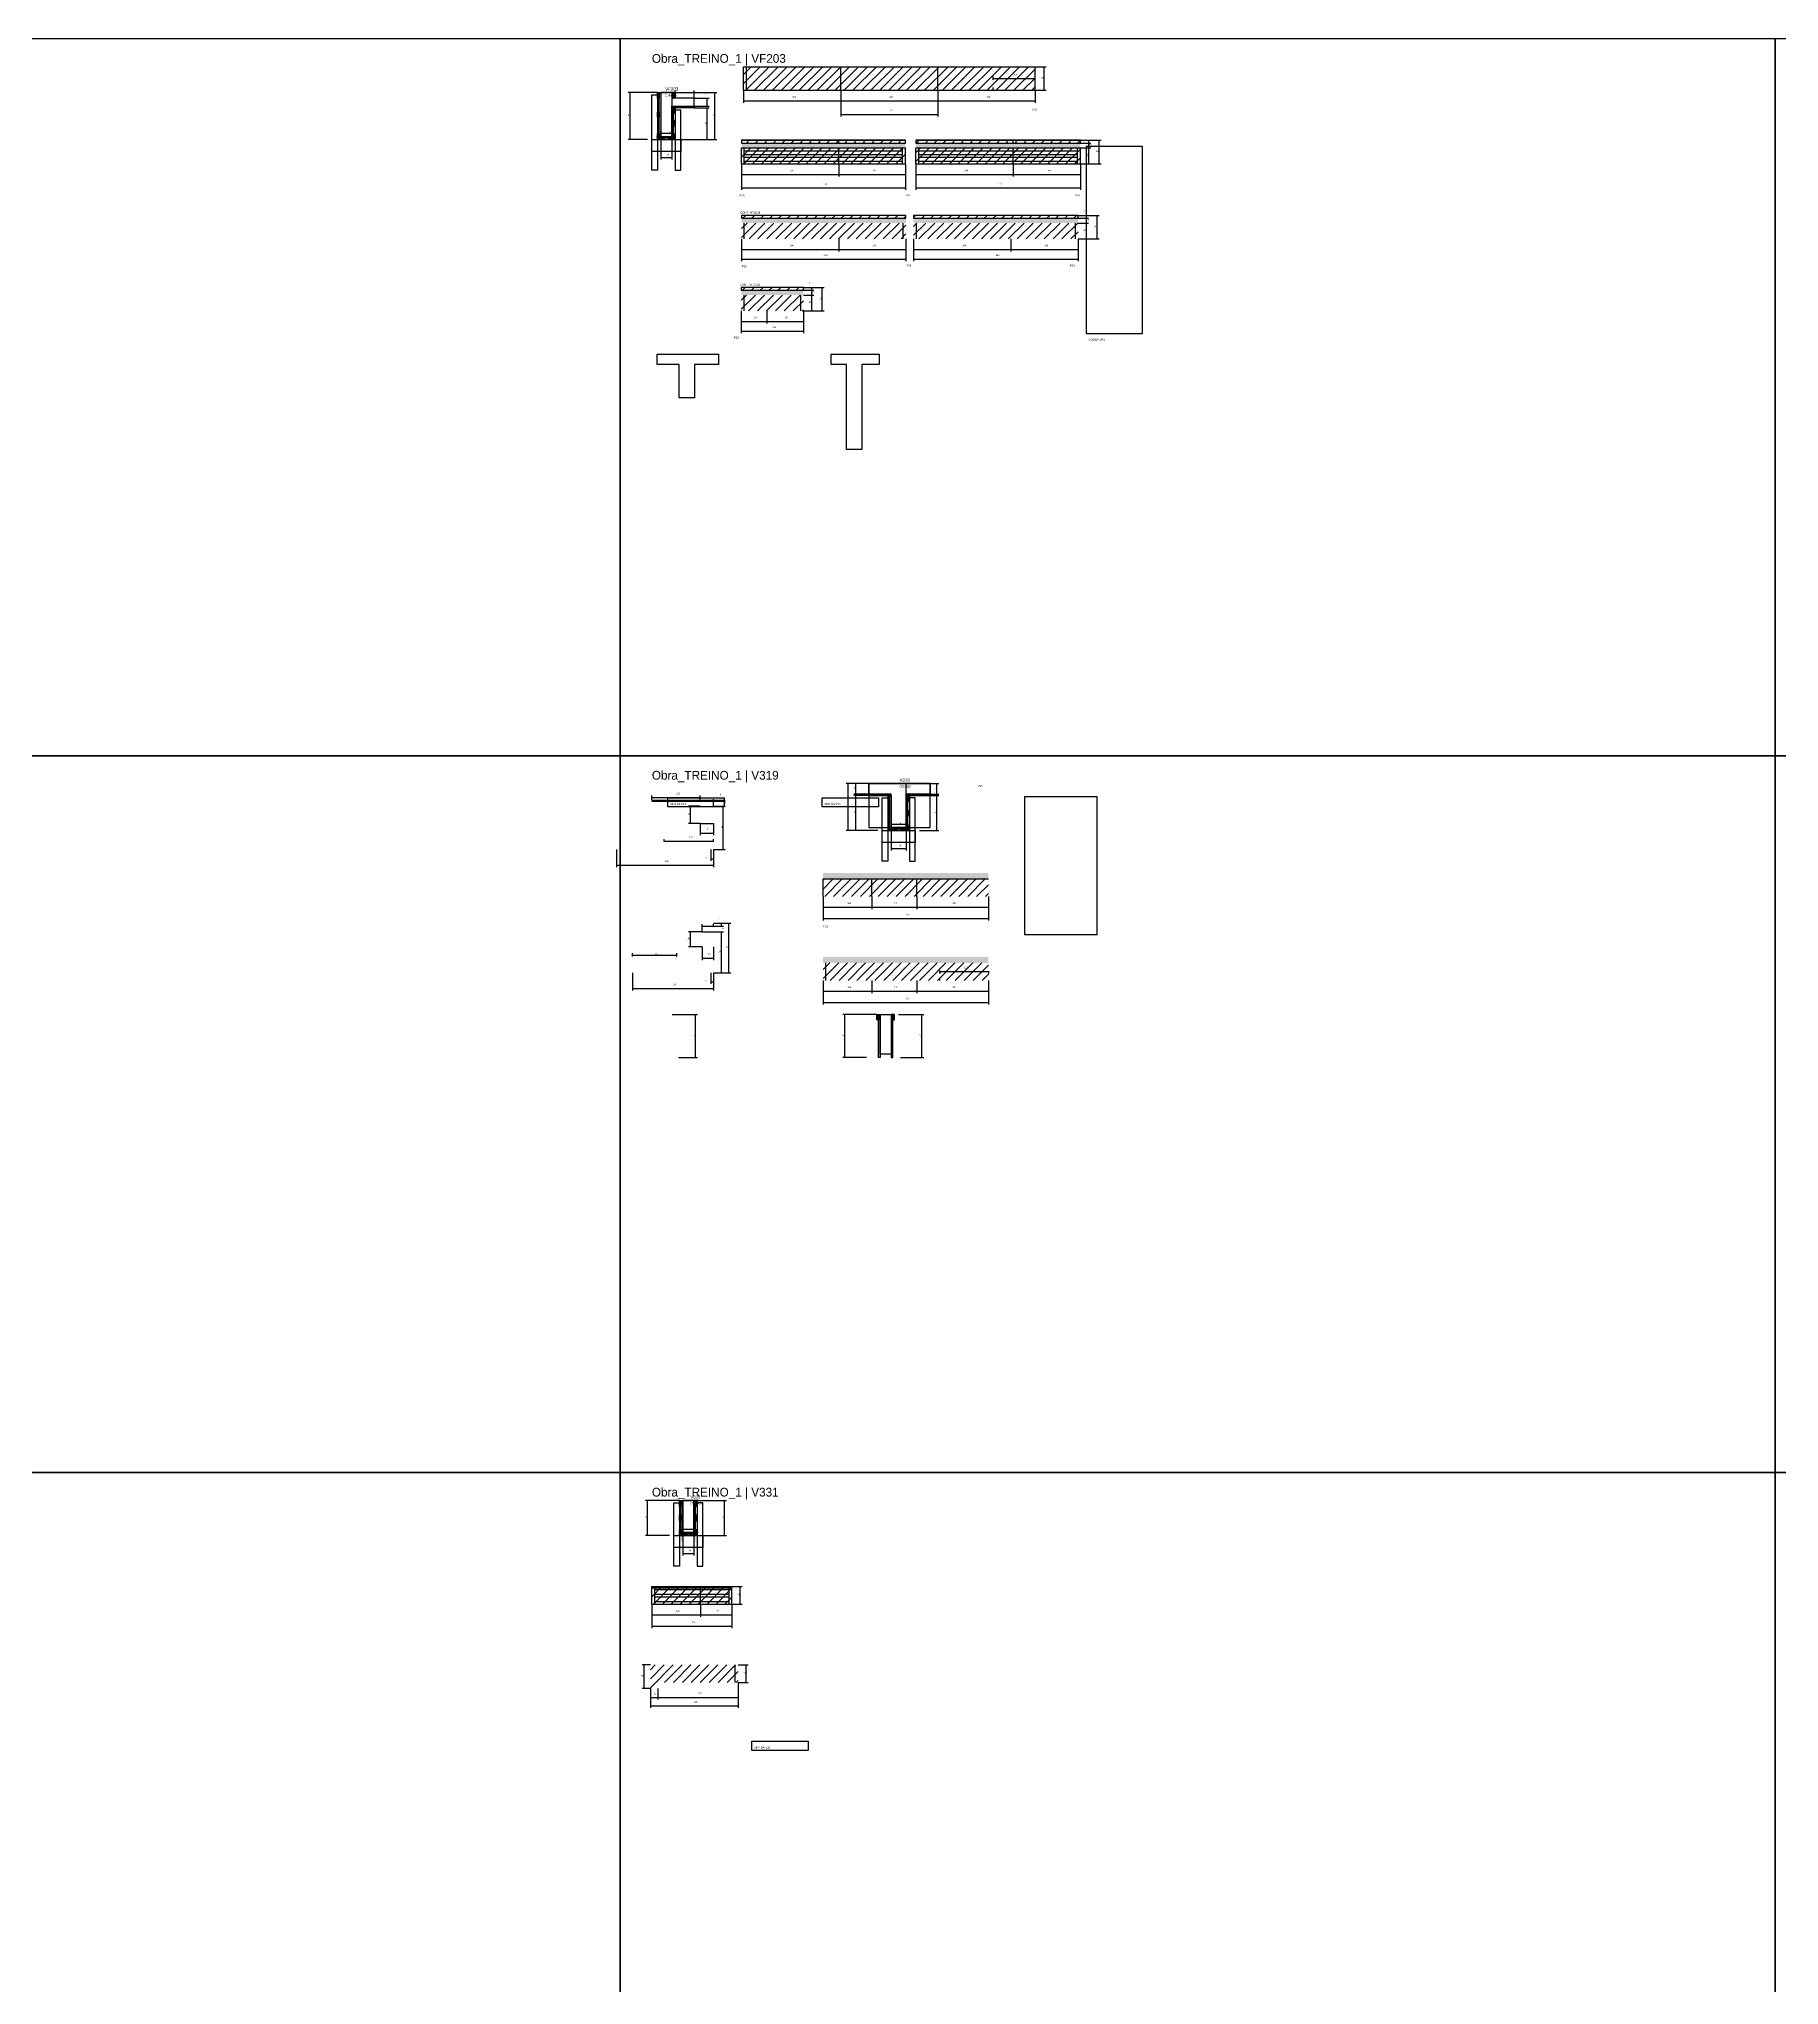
# Model space of a CAD drawing. Header units: metres. Extents: x -41 to 34840, y -36000 to 1848.
# Drawn here: x 21741 to 26110, y -3087 to 1800 of the extents above; entities that cross this region are included whole.
import ezdxf

# ---------------------------------------------------------------- set-up
doc = ezdxf.new("R2010")
doc.units = ezdxf.units.M
for name, color, linetype in [('CELL_BORDER', 8, 'Continuous'), ('CONCRETO', 251, 'Continuous'), ('COTA', 4, 'Continuous'), ('Cota Seção (2x)', 4, 'Continuous'), ('cotas', 4, 'Continuous'), ('Hachura', 253, 'Continuous'), ('LABEL_ID', 3, 'Continuous'), ('Madeira', 126, 'Continuous'), ('NOMENCLATURA', 7, 'Continuous'), ('Painéis', 200, 'Continuous'), ('REAPROVEITAMENTO', 251, 'Continuous'), ('SARR_2.2x7', 40, 'Continuous'), ('SARR_3.5x7', 81, 'Continuous'), ('Texto Seção', 7, 'Continuous')]:
    doc.layers.add(name, color=color, linetype=linetype)

msp = doc.modelspace()

# ---------------------------------------------------------------- hatches: boundary and pattern name
at = {"layer": 'COTA'}
h = msp.add_hatch(dxfattribs=at)
h.set_pattern_fill('AR-CONC', scale=0.03)
h.paths.add_polyline_path([(23916.5, 1538.4), (23505, 1538.4), (23505, 1538.4), (23505, 1526.4), (23505, 1526.4), (23916.5, 1526.4), (23916.5, 1526.4), (23916.5, 1538.4)])
h = msp.add_hatch(dxfattribs=at)
h.set_pattern_fill('AR-CONC', scale=0.03)
h.paths.add_polyline_path([(24355.9, 1538.4), (23942.9, 1538.4), (23942.9, 1538.4), (23942.9, 1526.4), (23942.9, 1526.4), (24355.9, 1526.4), (24355.9, 1526.4), (24355.9, 1538.4)])
h = msp.add_hatch(dxfattribs=at)
h.set_pattern_fill('AR-CONC', scale=0.03)
h.paths.add_polyline_path([(23918, 1337.7), (23918, 1349.7), (23918, 1349.7), (23505, 1349.7), (23505, 1349.7), (23505, 1337.7), (23505, 1337.7), (23918, 1337.7)])
h = msp.add_hatch(dxfattribs=at)
h.set_pattern_fill('AR-CONC', scale=0.03)
h.paths.add_polyline_path([(24350.2, 1337.7), (24350.2, 1349.7), (24350.2, 1349.7), (23937.2, 1349.7), (23937.2, 1349.7), (23937.2, 1337.7), (23937.2, 1337.7), (24350.2, 1337.7)])
h = msp.add_hatch(dxfattribs=at)
h.set_pattern_fill('AR-CONC', scale=0.03)
h.paths.add_polyline_path([(23660.5, 1156.9), (23660.5, 1168.9), (23660.5, 1168.9), (23504.5, 1168.9), (23504.5, 1168.9), (23504.5, 1156.9), (23504.5, 1156.9), (23660.5, 1156.9)])
h = msp.add_hatch(dxfattribs=at)
h.set_pattern_fill('AR-CONC', scale=0.03)
h.paths.add_polyline_path([(24125, -309.4), (24125, -294.4), (24125, -294.4), (23709.8, -294.4), (23709.8, -294.4), (23710, -309.4), (23710, -309.4), (24125, -309.4)])
h = msp.add_hatch(dxfattribs=at)
h.set_pattern_fill('AR-CONC', scale=0.03)
h.paths.add_polyline_path([(24125, -520.3), (24125, -505.3), (24125, -505.3), (23709.8, -505.3), (23709.8, -505.3), (23710, -520.3), (23710, -520.3), (24125, -520.3)])
at = {"layer": 'Hachura'}
h = msp.add_hatch(dxfattribs=at)
h.set_pattern_fill('ANSI31', scale=0.5)
h.paths.add_polyline_path([(23298.4, 1651.3), (23294, 1651.3), (23294, 1651.3), (23294, 1665.3), (23294, 1665.3), (23298.4, 1665.3), (23298.4, 1665.3), (23298.4, 1651.3)])
h = msp.add_hatch(color=8, dxfattribs=at)
h.dxf.hatch_style = 1
h.paths.add_polyline_path([(23298.4, 1665.3), (23302.4, 1665.3), (23302.4, 1665.3), (23302.4, 1547.3), (23302.4, 1547.3), (23298.4, 1547.3), (23298.4, 1547.3), (23298.4, 1665.3)])
h = msp.add_hatch(color=8, dxfattribs=at)
h.dxf.hatch_style = 1
h.paths.add_polyline_path([(23334.4, 1665.3), (23330.8, 1665.3), (23330.8, 1665.3), (23330.8, 1651.3), (23330.8, 1651.3), (23334.4, 1651.3), (23334.4, 1651.3), (23334.4, 1665.3)])
h = msp.add_hatch(dxfattribs=at)
h.set_pattern_fill('ANSI31', scale=0.5)
h.paths.add_polyline_path([(23338.8, 1651.3), (23334.4, 1651.3), (23334.4, 1651.3), (23334.4, 1665.3), (23334.4, 1665.3), (23338.8, 1665.3), (23338.8, 1665.3), (23338.8, 1651.3)])
h = msp.add_hatch(dxfattribs=at)
h.set_pattern_fill('ANSI31', scale=0.5)
h.paths.add_polyline_path([(23298.4, 1603.2), (23294, 1603.2), (23294, 1603.2), (23294, 1617.2), (23294, 1617.2), (23298.4, 1617.2), (23298.4, 1617.2), (23298.4, 1603.2)])
h = msp.add_hatch(color=8, dxfattribs=at)
h.dxf.hatch_style = 1
h.paths.add_polyline_path([(23330.4, 1627.3), (23330.4, 1631.3), (23330.4, 1631.3), (23386, 1631.3), (23386, 1631.3), (23386, 1627.3), (23386, 1627.3), (23330.4, 1627.3)])
h = msp.add_hatch(color=8, dxfattribs=at)
h.dxf.hatch_style = 1
h.paths.add_polyline_path([(23330.4, 1627.3), (23334.4, 1627.3), (23334.4, 1627.3), (23334.4, 1547.3), (23334.4, 1547.3), (23330.4, 1547.3), (23330.4, 1547.3), (23330.4, 1627.3)])
h = msp.add_hatch(dxfattribs=at)
h.set_pattern_fill('ANSI31', scale=0.5)
h.paths.add_polyline_path([(23338.8, 1613.3), (23334.4, 1613.3), (23334.4, 1613.3), (23334.4, 1627.3), (23334.4, 1627.3), (23338.8, 1627.3), (23338.8, 1627.3), (23338.8, 1613.3)])
h = msp.add_hatch(dxfattribs=at)
h.set_pattern_fill('ANSI31', scale=0.5)
h.paths.add_polyline_path([(23338.8, 1580.8), (23334.4, 1580.8), (23334.4, 1580.8), (23334.4, 1594.8), (23334.4, 1594.8), (23338.8, 1594.8), (23338.8, 1594.8), (23338.8, 1580.8)])
h = msp.add_hatch(dxfattribs=at)
h.set_pattern_fill('ANSI31', scale=0.5)
h.paths.add_polyline_path([(23298.4, 1547.3), (23294, 1547.3), (23294, 1547.3), (23294, 1561.3), (23294, 1561.3), (23298.4, 1561.3), (23298.4, 1561.3), (23298.4, 1547.3)])
h = msp.add_hatch(color=8, dxfattribs=at)
h.dxf.hatch_style = 1
h.paths.add_polyline_path([(23302.4, 1551.7), (23302.4, 1555.3), (23302.4, 1555.3), (23330.4, 1555.3), (23330.4, 1555.3), (23330.4, 1551.7), (23330.4, 1551.7), (23302.4, 1551.7)])
h = msp.add_hatch(dxfattribs=at)
h.set_pattern_fill('ANSI31', scale=0.5)
h.paths.add_polyline_path([(23302.4, 1547.3), (23302.4, 1551.7), (23302.4, 1551.7), (23312.4, 1551.7), (23312.4, 1551.7), (23312.4, 1547.3), (23312.4, 1547.3), (23302.4, 1547.3)])
h = msp.add_hatch(dxfattribs=at)
h.set_pattern_fill('ANSI31', scale=0.5)
h.paths.add_polyline_path([(23330.4, 1547.3), (23330.4, 1551.7), (23330.4, 1551.7), (23320.4, 1551.7), (23320.4, 1551.7), (23320.4, 1547.3), (23320.4, 1547.3), (23330.4, 1547.3)])
h = msp.add_hatch(dxfattribs=at)
h.set_pattern_fill('ANSI31', scale=0.5)
h.paths.add_polyline_path([(23338.8, 1547.3), (23334.4, 1547.3), (23334.4, 1547.3), (23334.4, 1561.3), (23334.4, 1561.3), (23338.8, 1561.3), (23338.8, 1561.3), (23338.8, 1547.3)])
h = msp.add_hatch(color=8, dxfattribs=at)
h.dxf.hatch_style = 1
h.paths.add_polyline_path([(23880.6, -100), (23880.6, -96), (23880.6, -96), (23825, -96), (23825, -96), (23825, -100), (23825, -100), (23880.6, -100)])
h = msp.add_hatch(color=8, dxfattribs=at)
h.dxf.hatch_style = 1
h.paths.add_polyline_path([(23978.6, -100), (23978.6, -96), (23978.6, -96), (23918.6, -96), (23918.6, -96), (23918.6, -100), (23918.6, -100), (23978.6, -100)])
h = msp.add_hatch(dxfattribs=at)
h.set_pattern_fill('ANSI31', scale=0.5)
h.paths.add_polyline_path([(23872.2, -114), (23876.6, -114), (23876.6, -114), (23876.6, -100), (23876.6, -100), (23872.2, -100), (23872.2, -100), (23872.2, -114)])
h = msp.add_hatch(dxfattribs=at)
h.set_pattern_fill('ANSI31', scale=0.5)
h.paths.add_polyline_path([(23872.2, -151), (23876.6, -151), (23876.6, -151), (23876.6, -137), (23876.6, -137), (23872.2, -137), (23872.2, -137), (23872.2, -151)])
h = msp.add_hatch(color=8, dxfattribs=at)
h.dxf.hatch_style = 1
h.paths.add_polyline_path([(23876.6, -100), (23880.6, -100), (23880.6, -100), (23880.6, -188), (23880.6, -188), (23876.6, -188), (23876.6, -188), (23876.6, -100)])
h = msp.add_hatch(color=8, dxfattribs=at)
h.dxf.hatch_style = 1
h.paths.add_polyline_path([(23922.6, -98), (23918.6, -98), (23918.6, -98), (23918.6, -188), (23918.6, -188), (23922.6, -188), (23922.6, -188), (23922.6, -98)])
h = msp.add_hatch(dxfattribs=at)
h.set_pattern_fill('ANSI31', scale=0.5)
h.paths.add_polyline_path([(23927, -114), (23922.6, -114), (23922.6, -114), (23922.6, -100), (23922.6, -100), (23927, -100), (23927, -100), (23927, -114)])
h = msp.add_hatch(dxfattribs=at)
h.set_pattern_fill('ANSI31', scale=0.5)
h.paths.add_polyline_path([(23927, -151), (23922.6, -151), (23922.6, -151), (23922.6, -137), (23922.6, -137), (23927, -137), (23927, -137), (23927, -151)])
h = msp.add_hatch(dxfattribs=at)
h.set_pattern_fill('ANSI31', scale=0.5)
h.paths.add_polyline_path([(23872.2, -188), (23876.6, -188), (23876.6, -188), (23876.6, -174), (23876.6, -174), (23872.2, -174), (23872.2, -174), (23872.2, -188)])
h = msp.add_hatch(color=8, dxfattribs=at)
h.dxf.hatch_style = 1
h.paths.add_polyline_path([(23918.6, -183.6), (23918.6, -180), (23918.6, -180), (23880.6, -180), (23880.6, -180), (23880.6, -183.6), (23880.6, -183.6), (23918.6, -183.6)])
h = msp.add_hatch(dxfattribs=at)
h.set_pattern_fill('ANSI31', scale=0.5)
h.paths.add_polyline_path([(23880.6, -188), (23880.6, -183.6), (23880.6, -183.6), (23894.6, -183.6), (23894.6, -183.6), (23894.6, -188), (23894.6, -188), (23880.6, -188)])
h = msp.add_hatch(dxfattribs=at)
h.set_pattern_fill('ANSI31', scale=0.5)
h.paths.add_polyline_path([(23918.6, -188), (23918.6, -183.6), (23918.6, -183.6), (23904.6, -183.6), (23904.6, -183.6), (23904.6, -188), (23904.6, -188), (23918.6, -188)])
h = msp.add_hatch(dxfattribs=at)
h.set_pattern_fill('ANSI31', scale=0.5)
h.paths.add_polyline_path([(23927, -188), (23922.6, -188), (23922.6, -188), (23922.6, -174), (23922.6, -174), (23927, -174), (23927, -174), (23927, -188)])
h = msp.add_hatch(dxfattribs=at)
h.set_pattern_fill('ANSI31', scale=0.5)
h.paths.add_polyline_path([(23848.8, -663.4), (23844.4, -663.4), (23844.4, -663.4), (23844.4, -649.4), (23844.4, -649.4), (23848.8, -649.4), (23848.8, -649.4), (23848.8, -663.4)])
h = msp.add_hatch(color=8, dxfattribs=at)
h.dxf.hatch_style = 1
h.paths.add_polyline_path([(23852.8, -649.4), (23848.8, -649.4), (23848.8, -649.4), (23848.8, -757.4), (23848.8, -757.4), (23852.8, -757.4), (23852.8, -757.4), (23852.8, -649.4)])
h = msp.add_hatch(color=8, dxfattribs=at)
h.dxf.hatch_style = 1
h.paths.add_polyline_path([(23884.8, -649.4), (23880.8, -649.4), (23880.8, -649.4), (23880.8, -757.4), (23880.8, -757.4), (23884.8, -757.4), (23884.8, -757.4), (23884.8, -649.4)])
h = msp.add_hatch(dxfattribs=at)
h.set_pattern_fill('ANSI31', scale=0.5)
h.paths.add_polyline_path([(23884.8, -663.4), (23889.2, -663.4), (23889.2, -663.4), (23889.2, -649.4), (23889.2, -649.4), (23884.8, -649.4), (23884.8, -649.4), (23884.8, -663.4)])
h = msp.add_hatch(dxfattribs=at)
h.set_pattern_fill('ANSI31', scale=0.5)
h.paths.add_polyline_path([(23353.5, -1884), (23349.1, -1884), (23349.1, -1884), (23349.1, -1870), (23349.1, -1870), (23353.5, -1870), (23353.5, -1870), (23353.5, -1884)])
h = msp.add_hatch(color=8, dxfattribs=at)
h.dxf.hatch_style = 1
h.paths.add_polyline_path([(23357.5, -1870), (23353.5, -1870), (23353.5, -1870), (23353.5, -1973), (23353.5, -1973), (23357.5, -1973), (23357.5, -1973), (23357.5, -1870)])
h = msp.add_hatch(color=8, dxfattribs=at)
h.dxf.hatch_style = 1
h.paths.add_polyline_path([(23389.5, -1870), (23385.5, -1870), (23385.5, -1870), (23385.5, -1973), (23385.5, -1973), (23389.5, -1973), (23389.5, -1973), (23389.5, -1870)])
h = msp.add_hatch(dxfattribs=at)
h.set_pattern_fill('ANSI31', scale=0.5)
h.paths.add_polyline_path([(23389.5, -1884), (23393.9, -1884), (23393.9, -1884), (23393.9, -1870), (23393.9, -1870), (23389.5, -1870), (23389.5, -1870), (23389.5, -1884)])
h = msp.add_hatch(dxfattribs=at)
h.set_pattern_fill('ANSI31', scale=0.5)
h.paths.add_polyline_path([(23353.5, -1921), (23349.1, -1921), (23349.1, -1921), (23349.1, -1907), (23349.1, -1907), (23353.5, -1907), (23353.5, -1907), (23353.5, -1921)])
h = msp.add_hatch(dxfattribs=at)
h.set_pattern_fill('ANSI31', scale=0.5)
h.paths.add_polyline_path([(23353.5, -1958), (23349.1, -1958), (23349.1, -1958), (23349.1, -1944), (23349.1, -1944), (23353.5, -1944), (23353.5, -1944), (23353.5, -1958)])
h = msp.add_hatch(color=8, dxfattribs=at)
h.dxf.hatch_style = 1
h.paths.add_polyline_path([(23385.5, -1953.6), (23385.5, -1950), (23385.5, -1950), (23357.5, -1950), (23357.5, -1950), (23357.5, -1953.6), (23357.5, -1953.6), (23385.5, -1953.6)])
h = msp.add_hatch(dxfattribs=at)
h.set_pattern_fill('ANSI31', scale=0.5)
h.paths.add_polyline_path([(23357.5, -1958), (23357.5, -1953.6), (23357.5, -1953.6), (23367.5, -1953.6), (23367.5, -1953.6), (23367.5, -1958), (23367.5, -1958), (23357.5, -1958)])
h = msp.add_hatch(dxfattribs=at)
h.set_pattern_fill('ANSI31', scale=0.5)
h.paths.add_polyline_path([(23385.5, -1958), (23385.5, -1953.6), (23385.5, -1953.6), (23375.5, -1953.6), (23375.5, -1953.6), (23375.5, -1958), (23375.5, -1958), (23385.5, -1958)])
h = msp.add_hatch(dxfattribs=at)
h.set_pattern_fill('ANSI31', scale=0.5)
h.paths.add_polyline_path([(23389.5, -1921), (23393.9, -1921), (23393.9, -1921), (23393.9, -1907), (23393.9, -1907), (23389.5, -1907), (23389.5, -1907), (23389.5, -1921)])
h = msp.add_hatch(dxfattribs=at)
h.set_pattern_fill('ANSI31', scale=0.5)
h.paths.add_polyline_path([(23389.5, -1958), (23393.9, -1958), (23393.9, -1958), (23393.9, -1944), (23393.9, -1944), (23389.5, -1944), (23389.5, -1944), (23389.5, -1958)])
at = {"layer": 'REAPROVEITAMENTO'}
h = msp.add_hatch(dxfattribs=at)
h.set_pattern_fill('ANSI31', scale=5)
h.paths.add_polyline_path([(24242.3, 1671), (24242.3, 1730), (24242.3, 1730), (23510.3, 1730), (23510.3, 1730), (23510.3, 1671), (23510.3, 1671), (24242.3, 1671)])
h = msp.add_hatch(dxfattribs=at)
h.set_pattern_fill('ANSI31', scale=5)
h.paths.add_polyline_path([(23916.5, 1538.4), (23916.5, 1545.4), (23916.5, 1545.4), (23505, 1545.4), (23505, 1545.4), (23505, 1538.4), (23505, 1538.4), (23916.5, 1538.4)])
h = msp.add_hatch(dxfattribs=at)
h.set_pattern_fill('ANSI31', scale=5)
h.paths.add_polyline_path([(23916.5, 1486.4), (23916.5, 1526.4), (23916.5, 1526.4), (23505, 1526.4), (23505, 1526.4), (23505, 1486.4), (23505, 1486.4), (23916.5, 1486.4)])
h = msp.add_hatch(dxfattribs=at)
h.set_pattern_fill('ANSI31', scale=5)
h.paths.add_polyline_path([(24355.9, 1538.4), (24355.9, 1545.4), (24355.9, 1545.4), (23942.9, 1545.4), (23942.9, 1545.4), (23942.9, 1538.4), (23942.9, 1538.4), (24355.9, 1538.4)])
h = msp.add_hatch(dxfattribs=at)
h.set_pattern_fill('ANSI31', scale=5)
h.paths.add_polyline_path([(24355.9, 1486.4), (24355.9, 1526.4), (24355.9, 1526.4), (23942.9, 1526.4), (23942.9, 1526.4), (23942.9, 1486.4), (23942.9, 1486.4), (24355.9, 1486.4)])
h = msp.add_hatch(dxfattribs=at)
h.set_pattern_fill('ANSI31', scale=5)
h.paths.add_polyline_path([(23918, 1349.7), (23918, 1356.7), (23918, 1356.7), (23505, 1356.7), (23505, 1356.7), (23505, 1349.7), (23505, 1349.7), (23918, 1349.7)])
h = msp.add_hatch(dxfattribs=at)
h.set_pattern_fill('ANSI31', scale=5)
h.paths.add_polyline_path([(23918, 1297.7), (23918, 1337.7), (23918, 1337.7), (23505, 1337.7), (23505, 1337.7), (23505, 1297.7), (23505, 1297.7), (23918, 1297.7)])
h = msp.add_hatch(dxfattribs=at)
h.set_pattern_fill('ANSI31', scale=5)
h.paths.add_polyline_path([(24350.2, 1349.7), (24350.2, 1356.7), (24350.2, 1356.7), (23937.2, 1356.7), (23937.2, 1356.7), (23937.2, 1349.7), (23937.2, 1349.7), (24350.2, 1349.7)])
h = msp.add_hatch(dxfattribs=at)
h.set_pattern_fill('ANSI31', scale=5)
h.paths.add_polyline_path([(24350.2, 1297.7), (24350.2, 1337.7), (24350.2, 1337.7), (23937.2, 1337.7), (23937.2, 1337.7), (23937.2, 1297.7), (23937.2, 1297.7), (24350.2, 1297.7)])
h = msp.add_hatch(dxfattribs=at)
h.set_pattern_fill('ANSI31', scale=5)
h.paths.add_polyline_path([(23660.5, 1168.9), (23660.5, 1175.9), (23660.5, 1175.9), (23504.5, 1175.9), (23504.5, 1175.9), (23504.5, 1168.9), (23504.5, 1168.9), (23660.5, 1168.9)])
h = msp.add_hatch(dxfattribs=at)
h.set_pattern_fill('ANSI31', scale=5)
h.paths.add_polyline_path([(23660.5, 1116.9), (23660.5, 1156.9), (23660.5, 1156.9), (23504.5, 1156.9), (23504.5, 1156.9), (23504.5, 1116.9), (23504.5, 1116.9), (23660.5, 1116.9)])
h = msp.add_hatch(dxfattribs=at)
h.set_pattern_fill('ANSI31', scale=5)
h.paths.add_polyline_path([(24125, -353.4), (24125, -309.4), (24125, -309.4), (23710, -309.2), (23710, -309.2), (23710, -353.2), (23710, -353.2), (24125, -353.4)])
h = msp.add_hatch(dxfattribs=at)
h.set_pattern_fill('ANSI31', scale=5)
h.paths.add_polyline_path([(24125, -564.3), (24125, -520.3), (24125, -520.3), (23710, -520), (23710, -520), (23710, -564), (23710, -564), (24125, -564.3)])
h = msp.add_hatch(dxfattribs=at)
h.set_pattern_fill('ANSI31', scale=5)
h.paths.add_polyline_path([(23481, -2130.3), (23481, -2086.3), (23481, -2086.3), (23280, -2086.3), (23280, -2086.3), (23280, -2130.3), (23280, -2130.3), (23481, -2130.3)])
h = msp.add_hatch(dxfattribs=at)
h.set_pattern_fill('ANSI31', scale=5)
h.paths.add_polyline_path([(23295.2, -2342), (23295.2, -2327), (23295.2, -2327), (23496.2, -2327), (23496.2, -2327), (23496.2, -2283), (23496.2, -2283), (23276.2, -2283), (23276.2, -2283), (23276.2, -2342), (23276.2, -2342), (23295.2, -2342)])

# ---------------------------------------------------------------- linework, layer by layer
at = {"layer": 'CELL_BORDER'}
for points in [[(20300, 0), (23200, 0), (23200, 1800), (20300, 1800)], [(23200, 0), (26100, 0), (26100, 1800), (23200, 1800)], [(26100, 0), (29000, 0), (29000, 1800), (26100, 1800)], [(20300, -1800), (23200, -1800), (23200, 0), (20300, 0)], [(23200, -1800), (26100, -1800), (26100, 0), (23200, 0)], [(26100, -1800), (29000, -1800), (29000, 0), (26100, 0)], [(20300, -3600), (23200, -3600), (23200, -1800), (20300, -1800)], [(23200, -3600), (26100, -3600), (26100, -1800), (23200, -1800)], [(26100, -3600), (29000, -3600), (29000, -1800), (26100, -1800)]]:
    msp.add_lwpolyline(points, close=True, dxfattribs=at)
at = {"layer": 'CONCRETO'}
for points in [[(23386, 1631.3), (23386, 1651.3), (23330.8, 1651.3), (23330.8, 1665.3), (23302.4, 1665.3), (23302.4, 1555.3), (23330.4, 1555.3), (23330.4, 1631.3)], [(23293.3, 982.8), (23293.3, 1008.8), (23446.9, 1008.8), (23446.9, 982.8), (23386.9, 982.8), (23386.9, 898.8), (23348.9, 898.8), (23348.9, 982.8)], [(23730.3, 982.8), (23730.3, 1008.8), (23850.9, 1008.8), (23850.9, 982.8), (23806.9, 982.8), (23806.9, 768.8), (23768.9, 768.8), (23768.9, 982.8)], [(23825, -96), (23825, -70), (23978.6, -70), (23978.6, -96), (23918.6, -96), (23918.6, -180), (23880.6, -180), (23880.6, -96)], [(23825, -180), (23978.6, -180), (23978.6, -70), (23825, -70)], [(23852.8, -649.4), (23852.8, -649.4), (23880.8, -649.4), (23880.8, -677.4), (23880.8, -677.4), (23880.8, -749.4), (23852.8, -749.4), (23852.8, -649.4)], [(23357.5, -1870), (23357.5, -1870), (23385.5, -1870), (23385.5, -1898), (23385.5, -1898), (23385.5, -1950), (23357.5, -1950), (23357.5, -1870)], [(23357.5, -1950), (23385.5, -1950), (23385.5, -1870), (23357.5, -1870)]]:
    msp.add_lwpolyline(points, close=True, dxfattribs=at)
at = {"layer": 'COTA'}
for p, q in [((24242.3, 1730), (24270.1, 1730)), ((24265.1, 1671), (24265.1, 1730)), ((23294, 1665.3), (23220.5, 1665.3)), ((23225.5, 1547.3), (23225.5, 1665.3)), ((23338.8, 1665.3), (23338.8, 1670.3)), ((23338.8, 1665.3), (23443.3, 1665.3)), ((23338.8, 1665.3), (23386, 1665.3)), ((23386, 1651.3), (23386, 1670.3)), ((23438.3, 1547.3), (23438.3, 1665.3)), ((23510.3, 1671), (23510.3, 1639.5)), ((23754.3, 1671), (23754.3, 1639.5)), ((23754.3, 1671), (23754.3, 1639.5)), ((23754.3, 1671), (23754.3, 1605.5)), ((23998.3, 1671), (23998.3, 1639.5)), ((23998.3, 1671), (23998.3, 1605.5)), ((23998.3, 1671), (23998.3, 1639.5)), ((24136.8, 1700.5), (24136.8, 1705.8)), ((24136.8, 1700.8), (24242.3, 1700.8)), ((24242.3, 1700.5), (24242.3, 1705.8)), ((24242.3, 1671), (24270.1, 1671)), ((24242.3, 1671), (24242.3, 1639.5)), ((23386, 1651.3), (23424, 1651.3)), ((23386, 1631.3), (23424, 1631.3)), ((23386, 1627.3), (23424, 1627.3)), ((23419, 1631.3), (23419, 1651.3)), ((23419, 1547.3), (23419, 1627.3)), ((23510.3, 1644.5), (23754.3, 1644.5)), ((23754.3, 1644.5), (23998.3, 1644.5)), ((23998.3, 1644.5), (24242.3, 1644.5)), ((23754.3, 1610.5), (23998.3, 1610.5)), ((23268.8, 1547.3), (23220.5, 1547.3)), ((23302.4, 1547.3), (23302.4, 1497.5)), ((23330.4, 1547.3), (23330.4, 1497.5)), ((23354, 1547.3), (23443.3, 1547.3)), ((23354, 1547.3), (23424, 1547.3)), ((24355.9, 1545.4), (24382.3, 1545.4)), ((24355.9, 1545.4), (24408.3, 1545.4)), ((24355.9, 1538.4), (24382.3, 1538.4)), ((24355.9, 1538.4), (24382.3, 1538.4)), ((24355.9, 1526.4), (24382.3, 1526.4)), ((24355.9, 1526.4), (24382.3, 1526.4)), ((24377.3, 1538.4), (24377.3, 1545.4)), ((24377.3, 1526.4), (24377.3, 1538.4)), ((24377.3, 1486.4), (24377.3, 1526.4)), ((24403.3, 1486.4), (24403.3, 1545.4)), ((23302.4, 1502.5), (23330.4, 1502.5)), ((23505, 1486.4), (23505, 1454.9)), ((23505, 1486.4), (23505, 1421.3)), ((23749, 1486.4), (23749, 1454.9)), ((23749, 1486.4), (23749, 1454.9)), ((23916.5, 1486.4), (23916.5, 1454.9)), ((23916.5, 1486.4), (23916.5, 1421.3)), ((23942.9, 1486.4), (23942.9, 1454.9)), ((23942.9, 1486.4), (23942.9, 1421.3)), ((24186.9, 1486.4), (24186.9, 1454.9)), ((24186.9, 1486.4), (24186.9, 1454.9)), ((24355.9, 1486.4), (24382.3, 1486.4)), ((24355.9, 1486.4), (24408.3, 1486.4)), ((24355.9, 1486.4), (24355.9, 1454.9)), ((24355.9, 1486.4), (24355.9, 1421.3)), ((23505, 1459.9), (23749, 1459.9)), ((23505, 1426.3), (23916.5, 1426.3)), ((23749, 1459.9), (23916.5, 1459.9)), ((23942.9, 1459.9), (24186.9, 1459.9)), ((23942.9, 1426.3), (24355.9, 1426.3)), ((24186.9, 1459.9), (24355.9, 1459.9)), ((24350.2, 1356.7), (24376.6, 1356.7)), ((24350.2, 1356.7), (24402.6, 1356.7)), ((24350.2, 1349.7), (24376.6, 1349.7)), ((24350.2, 1349.7), (24376.6, 1349.7)), ((24350.2, 1337.7), (24376.6, 1337.7)), ((24350.2, 1337.7), (24376.6, 1337.7)), ((24371.6, 1349.7), (24371.6, 1356.7)), ((24371.6, 1337.7), (24371.6, 1349.7)), ((24371.6, 1297.7), (24371.6, 1337.7)), ((24397.6, 1297.7), (24397.6, 1356.7)), ((23505, 1297.7), (23505, 1266.1)), ((23505, 1297.7), (23505, 1241.9)), ((23505, 1271.1), (23749, 1271.1)), ((23749, 1297.7), (23749, 1266.1)), ((23749, 1297.7), (23749, 1266.1)), ((23749, 1271.1), (23918, 1271.1)), ((23918, 1297.7), (23918, 1266.1)), ((23918, 1297.7), (23918, 1241.9)), ((23937.2, 1297.7), (23937.2, 1266.1)), ((23937.2, 1297.7), (23937.2, 1241.9)), ((23937.2, 1271.1), (24181.2, 1271.1)), ((24181.2, 1297.7), (24181.2, 1266.1)), ((24181.2, 1297.7), (24181.2, 1266.1)), ((24181.2, 1271.1), (24350.2, 1271.1)), ((24350.2, 1297.7), (24350.2, 1266.1)), ((24350.2, 1297.7), (24350.2, 1241.9)), ((24350.2, 1297.7), (24376.6, 1297.7)), ((24350.2, 1297.7), (24402.6, 1297.7)), ((23505, 1246.9), (23918, 1246.9)), ((23937.2, 1246.9), (24350.2, 1246.9)), ((23660.5, 1175.9), (23686.9, 1175.9)), ((23660.5, 1175.9), (23712.9, 1175.9)), ((23681.9, 1168.9), (23681.9, 1175.9)), ((23707.9, 1116.9), (23707.9, 1175.9)), ((23660.5, 1168.9), (23686.9, 1168.9)), ((23660.5, 1168.9), (23686.9, 1168.9)), ((23660.5, 1156.9), (23686.9, 1156.9)), ((23660.5, 1156.9), (23686.9, 1156.9)), ((23681.9, 1156.9), (23681.9, 1168.9)), ((23681.9, 1116.9), (23681.9, 1156.9)), ((23504.5, 1116.9), (23504.5, 1085.4)), ((23504.5, 1116.9), (23504.5, 1061.2)), ((23504.5, 1090.4), (23568.5, 1090.4)), ((23568.5, 1116.9), (23568.5, 1085.4)), ((23568.5, 1116.9), (23568.5, 1085.4)), ((23568.5, 1090.4), (23660.5, 1090.4)), ((23660.5, 1116.9), (23660.5, 1085.4)), ((23660.5, 1116.9), (23660.5, 1061.2)), ((23660.5, 1116.9), (23686.9, 1116.9)), ((23660.5, 1116.9), (23712.9, 1116.9)), ((23504.5, 1066.2), (23660.5, 1066.2)), ((23825, -70), (23767.6, -70)), ((23772.6, -188), (23772.6, -70)), ((23825, -70), (23786.9, -70)), ((23825, -96), (23786.9, -96)), ((23791.9, -96), (23791.9, -70)), ((23978.6, -70), (24000.4, -70)), ((23978.6, -96), (24000.4, -96)), ((23995.4, -96), (23995.4, -70)), ((23280, -111.2), (23280, -99.6)), ((23280, -104.6), (23401, -104.6)), ((23401, -111.2), (23401, -99.6)), ((23401, -114.2), (23401, -109.2)), ((23401, -111.2), (23464.1, -111.2)), ((23401, -114.2), (23435, -114.2)), ((23401, -114.2), (23464.1, -114.2)), ((23435, -126.2), (23435, -109.2)), ((23435, -126.2), (23464.1, -126.2)), ((23459.1, -114.2), (23459.1, -111.2)), ((23459.1, -235.2), (23459.1, -126.2)), ((23825, -100), (23786.9, -100)), ((23791.9, -188), (23791.9, -100)), ((23978.6, -100), (24000.4, -100)), ((23995.4, -188), (23995.4, -100)), ((23847, -188), (23767.6, -188)), ((23847, -188), (23786.9, -188)), ((23880.6, -188), (23880.6, -237.7)), ((23918.6, -188), (23918.6, -237.7)), ((23952.2, -188), (24000.4, -188)), ((23191, -235.2), (23191, -279.6)), ((23428, -235.2), (23428, -263.4)), ((23435, -235.2), (23435, -279.6)), ((23435, -235.2), (23464.1, -235.2)), ((23435, -235.2), (23435, -263.4)), ((23880.6, -232.7), (23918.6, -232.7)), ((23191, -274.6), (23435, -274.6)), ((23428, -258.4), (23435, -258.4)), ((23710, -353.4), (23710, -385)), ((23710, -353.4), (23710, -413.5)), ((23710, -380), (23832, -380)), ((23832, -353.4), (23832, -385)), ((23832, -353.4), (23832, -385)), ((23832, -380), (23945, -380)), ((23945, -353.4), (23945, -385)), ((23945, -353.4), (23945, -385)), ((23945, -380), (24125, -380)), ((24125, -353.4), (24125, -385)), ((24125, -353.4), (24125, -413.5)), ((23406, -441.7), (23406, -422.7)), ((23406, -427.7), (23435, -427.7)), ((23435, -420.7), (23460.1, -420.7)), ((23435, -427.7), (23435, -422.7)), ((23435, -427.7), (23460.1, -427.7)), ((23455.1, -427.7), (23455.1, -420.7)), ((23710, -408.5), (24125, -408.5)), ((23406, -441.7), (23460.1, -441.7)), ((23455.1, -544.7), (23455.1, -441.7)), ((23428, -544.7), (23428, -572.9)), ((23428, -567.9), (23435, -567.9)), ((23435, -544.7), (23460.1, -544.7)), ((23435, -544.7), (23435, -572.9)), ((23710, -564.3), (23710, -595.8)), ((23710, -564.3), (23710, -624.4)), ((23832, -564.3), (23832, -595.8)), ((23832, -564.3), (23832, -595.8)), ((23945, -564.3), (23945, -595.8)), ((23945, -564.3), (23945, -595.8)), ((24003, -540.6), (24003, -546.8)), ((24003, -541.8), (24125, -541.8)), ((24125, -540.6), (24125, -546.8)), ((24125, -564.3), (24125, -595.8)), ((24125, -564.3), (24125, -624.4)), ((23710, -590.8), (23832, -590.8)), ((23710, -619.4), (24125, -619.4)), ((23832, -590.8), (23945, -590.8)), ((23945, -590.8), (24125, -590.8)), ((23331, -649.4), (23394.8, -649.4)), ((23389.8, -757.4), (23389.8, -649.4)), ((23844.4, -649.4), (23759.2, -649.4)), ((23764.2, -757.4), (23764.2, -649.4)), ((23898.8, -649.4), (23962.7, -649.4)), ((23957.7, -757.4), (23957.7, -649.4)), ((23346.6, -757.4), (23394.8, -757.4)), ((23819.2, -757.4), (23759.2, -757.4)), ((23904.4, -757.4), (23962.7, -757.4)), ((23349.1, -1870), (23263.9, -1870)), ((23268.9, -1958), (23268.9, -1870)), ((23393.5, -1870), (23467.4, -1870)), ((23462.4, -1958), (23462.4, -1870)), ((23323.9, -1958), (23263.9, -1958)), ((23357.5, -1958), (23357.5, -2007.8)), ((23357.5, -2002.8), (23385.5, -2002.8)), ((23385.5, -1958), (23385.5, -2007.8)), ((23409.1, -1958), (23467.4, -1958)), ((23481, -2086.3), (23506.9, -2086.3)), ((23501.9, -2130.3), (23501.9, -2086.3)), ((23280, -2130.3), (23280, -2161.9)), ((23280, -2130.3), (23280, -2190.4)), ((23402, -2130.3), (23402, -2161.9)), ((23402, -2130.3), (23402, -2161.9)), ((23481, -2130.3), (23481, -2161.9)), ((23481, -2130.3), (23481, -2190.4)), ((23481, -2130.3), (23506.9, -2130.3)), ((23280, -2156.9), (23402, -2156.9)), ((23280, -2185.4), (23481, -2185.4)), ((23402, -2156.9), (23481, -2156.9)), ((23276.2, -2342), (23276.2, -2390.3)), ((23496.2, -2327), (23496.2, -2390.3)), ((23276.2, -2385.3), (23496.2, -2385.3))]:
    msp.add_line(p, q, dxfattribs=at)
at = {"layer": 'Cota Seção (2x)'}
for p, q in [((23291.4, 1665.3), (23335.8, 1665.3)), ((23330.8, 1555.3), (23330.8, 1665.3)), ((23302.4, 1547.3), (23302.4, 1568.3)), ((23330.4, 1547.3), (23330.4, 1568.3)), ((23291.4, 1555.3), (23335.8, 1555.3)), ((23302.4, 1563.3), (23330.4, 1563.3)), ((23929.6, -70), (23913.1, -70)), ((23918.1, -180), (23918.1, -70)), ((23401, -126.2), (23372.2, -126.2)), ((23377.2, -170.2), (23377.2, -126.2)), ((23401, -170.2), (23372.2, -170.2)), ((23401, -170.2), (23401, -199.1)), ((23401, -194.1), (23435, -194.1)), ((23435, -170.2), (23435, -199.1)), ((23880.6, -188), (23880.6, -167)), ((23880.6, -172), (23918.6, -172)), ((23929.6, -180), (23913.1, -180)), ((23918.6, -188), (23918.6, -167)), ((23311, -215.4), (23311, -209)), ((23311, -214), (23435, -214)), ((23435, -215.4), (23435, -209)), ((23435, -420.7), (23477.9, -420.7)), ((23472.9, -544.7), (23472.9, -420.7)), ((23406, -441.7), (23372.2, -441.7)), ((23406, -479.7), (23372.2, -479.7)), ((23377.2, -479.7), (23377.2, -441.7)), ((23406, -479.7), (23406, -513.5)), ((23435, -479.7), (23435, -513.5)), ((23231, -503.6), (23231, -495.6)), ((23231, -500.6), (23343, -500.6)), ((23343, -503.6), (23343, -495.6)), ((23406, -508.5), (23435, -508.5)), ((23231, -544.7), (23231, -589.1)), ((23231, -584.1), (23435, -584.1)), ((23435, -544.7), (23477.9, -544.7)), ((23435, -544.7), (23435, -589.1)), ((23396.5, -1870), (23380, -1870)), ((23385, -1950), (23385, -1870)), ((23357.5, -1958), (23357.5, -1937)), ((23357.5, -1942), (23385.5, -1942)), ((23396.5, -1950), (23380, -1950)), ((23385.5, -1958), (23385.5, -1937)), ((23276.2, -2283), (23255.8, -2283)), ((23260.8, -2342), (23260.8, -2283)), ((23496.2, -2283), (23522.1, -2283)), ((23517.1, -2327), (23517.1, -2283)), ((23276.2, -2342), (23255.8, -2342)), ((23276.2, -2342), (23276.2, -2369.3)), ((23295.2, -2342), (23295.2, -2369.3)), ((23295.2, -2342), (23295.2, -2369.3)), ((23496.2, -2327), (23522.1, -2327)), ((23496.2, -2327), (23496.2, -2369.3)), ((23276.2, -2364.3), (23295.2, -2364.3)), ((23295.2, -2364.3), (23496.2, -2364.3))]:
    msp.add_line(p, q, dxfattribs=at)
at = {"layer": 'Cotas'}
msp.add_lwpolyline([(24215.6, -448.9), (24397.6, -448.9), (24397.6, -103.3), (24215.6, -103.3)], close=True, dxfattribs=at)
at = {"layer": 'Madeira'}
for points in [[(23298.4, 1651.3), (23294, 1651.3), (23294, 1665.3), (23298.4, 1665.3)], [(23338.8, 1651.3), (23334.4, 1651.3), (23334.4, 1665.3), (23338.8, 1665.3)], [(23298.4, 1603.2), (23294, 1603.2), (23294, 1617.2), (23298.4, 1617.2)], [(23338.8, 1613.3), (23334.4, 1613.3), (23334.4, 1627.3), (23338.8, 1627.3)], [(23338.8, 1580.8), (23334.4, 1580.8), (23334.4, 1594.8), (23338.8, 1594.8)], [(23298.4, 1547.3), (23294, 1547.3), (23294, 1561.3), (23298.4, 1561.3)], [(23302.4, 1547.3), (23302.4, 1551.7), (23312.4, 1551.7), (23312.4, 1547.3)], [(23330.4, 1547.3), (23330.4, 1551.7), (23320.4, 1551.7), (23320.4, 1547.3)], [(23338.8, 1547.3), (23334.4, 1547.3), (23334.4, 1561.3), (23338.8, 1561.3)], [(23872.2, -114), (23876.6, -114), (23876.6, -100), (23872.2, -100)], [(23872.2, -151), (23876.6, -151), (23876.6, -137), (23872.2, -137)], [(23927, -114), (23922.6, -114), (23922.6, -100), (23927, -100)], [(23927, -151), (23922.6, -151), (23922.6, -137), (23927, -137)], [(23872.2, -188), (23876.6, -188), (23876.6, -174), (23872.2, -174)], [(23880.6, -188), (23880.6, -183.6), (23894.6, -183.6), (23894.6, -188)], [(23918.6, -188), (23918.6, -183.6), (23904.6, -183.6), (23904.6, -188)], [(23927, -188), (23922.6, -188), (23922.6, -174), (23927, -174)], [(23848.8, -663.4), (23844.4, -663.4), (23844.4, -649.4), (23848.8, -649.4)], [(23884.8, -663.4), (23889.2, -663.4), (23889.2, -649.4), (23884.8, -649.4)], [(23353.5, -1884), (23349.1, -1884), (23349.1, -1870), (23353.5, -1870)], [(23389.5, -1884), (23393.9, -1884), (23393.9, -1870), (23389.5, -1870)], [(23353.5, -1921), (23349.1, -1921), (23349.1, -1907), (23353.5, -1907)], [(23353.5, -1958), (23349.1, -1958), (23349.1, -1944), (23353.5, -1944)], [(23357.5, -1958), (23357.5, -1953.6), (23367.5, -1953.6), (23367.5, -1958)], [(23385.5, -1958), (23385.5, -1953.6), (23375.5, -1953.6), (23375.5, -1958)], [(23389.5, -1921), (23393.9, -1921), (23393.9, -1907), (23389.5, -1907)], [(23389.5, -1958), (23393.9, -1958), (23393.9, -1944), (23389.5, -1944)]]:
    msp.add_lwpolyline(points, close=True, dxfattribs=at)
at = {"layer": 'Painéis'}
for p, q in [((23510.3, 1730), (24242.3, 1730)), ((23510.3, 1671), (23510.3, 1730)), ((23754.3, 1671), (23754.3, 1730)), ((23998.3, 1671), (23998.3, 1730)), ((24242.3, 1671), (24242.3, 1730)), ((23510.3, 1671), (24242.3, 1671)), ((23330.4, 1631.3), (23386, 1631.3)), ((23302.4, 1555.3), (23330.4, 1555.3)), ((23505, 1545.4), (23916.5, 1545.4)), ((23505, 1538.4), (23916.5, 1538.4)), ((23505, 1526.4), (23916.5, 1526.4)), ((23505, 1486.4), (23505, 1526.4)), ((23749, 1538.4), (23749, 1545.4)), ((23749, 1486.4), (23749, 1526.4)), ((23916.5, 1538.4), (23916.5, 1545.4)), ((23916.5, 1486.4), (23916.5, 1526.4)), ((23942.9, 1545.4), (24355.9, 1545.4)), ((23942.9, 1538.4), (24355.9, 1538.4)), ((23942.9, 1526.4), (24355.9, 1526.4)), ((23942.9, 1486.4), (23942.9, 1526.4)), ((24186.9, 1538.4), (24186.9, 1545.4)), ((24186.9, 1486.4), (24186.9, 1526.4)), ((24355.9, 1538.4), (24355.9, 1545.4)), ((24355.9, 1486.4), (24355.9, 1526.4)), ((23505, 1486.4), (23916.5, 1486.4)), ((23942.9, 1486.4), (24355.9, 1486.4)), ((23825, -96), (23880.6, -96)), ((23825, -100), (23825, -96)), ((23880.6, -100), (23880.6, -96)), ((23918.6, -96), (23978.6, -96)), ((23918.6, -100), (23918.6, -96)), ((23978.6, -100), (23978.6, -96)), ((23280, -111.2), (23401, -111.2)), ((23280, -114.2), (23401, -114.2)), ((23880.6, -188), (23880.6, -100)), ((23918.6, -188), (23918.6, -100)), ((23401, -170.2), (23435, -170.2)), ((23880.6, -180), (23918.6, -180)), ((23880.6, -183.6), (23880.6, -180)), ((23918.6, -183.6), (23918.6, -180)), ((23710, -309.4), (24125, -309.4)), ((23710, -353.4), (23710, -309.4)), ((23832, -353.4), (23832, -309.4)), ((23945, -353.4), (23945, -309.4)), ((23357.5, -1958), (23357.5, -1870)), ((23385.5, -1958), (23385.5, -1870)), ((23357.5, -1950), (23385.5, -1950)), ((23357.5, -1953.6), (23357.5, -1950)), ((23385.5, -1953.6), (23385.5, -1950)), ((23280, -2086.3), (23481, -2086.3)), ((23280, -2130.3), (23280, -2086.3)), ((23280, -2089.3), (23402, -2089.3)), ((23280, -2130.3), (23280, -2089.3)), ((23402, -2130.3), (23402, -2086.3)), ((23402, -2130.3), (23402, -2089.3)), ((23402, -2089.3), (23481, -2089.3)), ((23402, -2130.3), (23402, -2089.3)), ((23481, -2130.3), (23481, -2086.3)), ((23481, -2130.3), (23481, -2089.3)), ((23280, -2130.3), (23481, -2130.3)), ((23280, -2130.3), (23402, -2130.3)), ((23402, -2130.3), (23481, -2130.3))]:
    msp.add_line(p, q, dxfattribs=at)
for points in [[(23298.4, 1665.3), (23302.4, 1665.3), (23302.4, 1547.3), (23298.4, 1547.3)], [(23334.4, 1665.3), (23330.8, 1665.3), (23330.8, 1651.3), (23334.4, 1651.3)], [(23330.4, 1627.3), (23330.4, 1631.3), (23386, 1631.3), (23386, 1627.3)], [(23334.4, 1627.3), (23330.4, 1627.3), (23330.4, 1547.3), (23334.4, 1547.3)], [(23302.4, 1551.7), (23302.4, 1555.3), (23330.4, 1555.3), (23330.4, 1551.7)], [(23505, 1538.4), (23916.5, 1538.4), (23916.5, 1545.4), (23505, 1545.4)], [(23942.9, 1538.4), (24355.9, 1538.4), (24355.9, 1545.4), (23942.9, 1545.4)], [(23505, 1349.7), (23918, 1349.7), (23918, 1356.7), (23505, 1356.7)], [(23937.2, 1349.7), (24350.2, 1349.7), (24350.2, 1356.7), (23937.2, 1356.7)], [(23504.5, 1168.9), (23660.5, 1168.9), (23660.5, 1175.9), (23504.5, 1175.9)], [(23880.6, -100), (23880.6, -96), (23825, -96), (23825, -100)], [(23978.6, -100), (23978.6, -96), (23918.6, -96), (23918.6, -100)], [(23876.6, -100), (23880.6, -100), (23880.6, -188), (23876.6, -188)], [(23922.6, -100), (23918.6, -100), (23918.6, -188), (23922.6, -188)], [(23918.6, -183.6), (23918.6, -180), (23880.6, -180), (23880.6, -183.6)], [(23848.8, -649.4), (23852.8, -649.4), (23852.8, -757.4), (23848.8, -757.4)], [(23884.8, -649.4), (23880.8, -649.4), (23880.8, -757.4), (23884.8, -757.4)], [(23353.5, -1870), (23357.5, -1870), (23357.5, -1958), (23353.5, -1958)], [(23389.5, -1870), (23385.5, -1870), (23385.5, -1958), (23389.5, -1958)], [(23385.5, -1953.6), (23385.5, -1950), (23357.5, -1950), (23357.5, -1953.6)]]:
    msp.add_lwpolyline(points, close=True, dxfattribs=at)
at = {"layer": 'SARR_2.2x7'}
for p, q in [((23517.3, 1671), (23517.3, 1730)), ((24136.8, 1697), (24136.8, 1704)), ((24136.8, 1671), (24136.8, 1678)), ((23512, 1486.4), (23512, 1526.4)), ((23512, 1519.4), (23749, 1519.4)), ((23749, 1519.4), (23909.5, 1519.4)), ((23909.5, 1486.4), (23909.5, 1526.4)), ((23949.9, 1486.4), (23949.9, 1526.4)), ((23949.9, 1519.4), (24186.9, 1519.4)), ((24186.9, 1519.4), (24349, 1519.4)), ((24349, 1486.4), (24349, 1526.4)), ((23512, 1509.9), (23749, 1509.9)), ((23512, 1502.9), (23749, 1502.9)), ((23512, 1493.4), (23749, 1493.4)), ((23749, 1509.9), (23909.5, 1509.9)), ((23749, 1502.9), (23909.5, 1502.9)), ((23749, 1493.4), (23909.5, 1493.4)), ((23949.9, 1509.9), (24186.9, 1509.9)), ((23949.9, 1502.9), (24186.9, 1502.9)), ((23949.9, 1493.4), (24186.9, 1493.4)), ((24186.9, 1509.9), (24349, 1509.9)), ((24186.9, 1502.9), (24349, 1502.9)), ((24186.9, 1493.4), (24349, 1493.4)), ((23512, 1297.7), (23512, 1337.7)), ((23911, 1297.7), (23911, 1337.7)), ((23944.2, 1297.7), (23944.2, 1337.7)), ((24343.3, 1297.7), (24343.3, 1337.7)), ((23511.5, 1116.9), (23511.5, 1156.9)), ((23653.6, 1116.9), (23653.6, 1156.9)), ((23717, -564.3), (23717, -520.3)), ((24003, -545.8), (24003, -538.8)), ((24003, -564.3), (24003, -557.3)), ((23287, -2130.3), (23287, -2086.3)), ((23287, -2093.3), (23402, -2093.3)), ((23402, -2093.3), (23474.1, -2093.3)), ((23474.1, -2130.3), (23474.1, -2086.3)), ((23287, -2104.8), (23402, -2104.8)), ((23287, -2111.8), (23402, -2111.8)), ((23287, -2123.3), (23402, -2123.3)), ((23402, -2104.8), (23474.1, -2104.8)), ((23402, -2111.8), (23474.1, -2111.8)), ((23402, -2123.3), (23474.1, -2123.3)), ((23489.3, -2327), (23489.3, -2283))]:
    msp.add_line(p, q, dxfattribs=at)
at = {"layer": 'SARR_3.5x7'}
for points in [[(23280, 1659.3), (23294, 1659.3), (23294, 1470.8), (23280, 1470.8)], [(23352.8, 1621.3), (23338.8, 1621.3), (23338.8, 1470.8), (23352.8, 1470.8)], [(23280, 1547.3), (23352.8, 1547.3), (23352.8, 1517.2), (23280, 1517.2)], [(23858.2, -106), (23872.2, -106), (23872.2, -264.5), (23858.2, -264.5)], [(23941, -106), (23927, -106), (23927, -264.5), (23941, -264.5)], [(23858.2, -188), (23941, -188), (23941, -218), (23858.2, -218)], [(23335.1, -1876), (23349.1, -1876), (23349.1, -2034.5), (23335.1, -2034.5)], [(23407.9, -1876), (23393.9, -1876), (23393.9, -2034.5), (23407.9, -2034.5)], [(23335.1, -1958), (23407.9, -1958), (23407.9, -1988.1), (23335.1, -1988.1)]]:
    msp.add_lwpolyline(points, close=True, dxfattribs=at)
at = {"layer": 'Texto Seção'}
for points in [[(24370, 1060.7), (24511.4, 1060.7), (24511.4, 1529.6), (24370, 1529.6)], [(23319.9, -105.3), (23461.3, -105.3), (23461.3, -128.5), (23319.9, -128.5)], [(23707.3, -105.3), (23848.8, -105.3), (23848.8, -128.5), (23707.3, -128.5)], [(23530.9, -2474.6), (23672.3, -2474.6), (23672.3, -2497.8), (23530.9, -2497.8)]]:
    msp.add_lwpolyline(points, close=True, dxfattribs=at)

# ---------------------------------------------------------------- texts
at = {"layer": 'COTA'}
for s, p in [('106', (24189.6, 1708.9)), ('7', (23413.5, 1658.3)), ('59', (24256.9, 1700.5)), ('10', (23413.5, 1641.3)), ('244', (23632.3, 1652.6)), ('244', (23876.3, 1652.6)), ('244', (23876.3, 1618.6)), ('244', (24120.3, 1652.6)), ('59', (23220, 1606.3)), ('40', (23413.5, 1587.3)), ('59', (23432.8, 1606.3)), ('7', (24369.2, 1554.3)), ('12', (24377.3, 1532.4)), ('59', (24395.1, 1515.9)), ('14', (23316.4, 1508)), ('244', (23627, 1467.9)), ('168', (23832.7, 1468)), ('244', (24064.9, 1467.9)), ('169', (24271.4, 1468)), ('40', (24369.2, 1506.4)), ('412', (23710.7, 1434.4)), ('413', (24149.4, 1434.6)), ('7', (24363.5, 1365.5)), ('40', (24363.5, 1317.7)), ('12', (24371.6, 1343.7)), ('59', (24389.4, 1327.2)), ('244', (23627, 1279.2)), ('169', (23833.5, 1279.2)), ('244', (24059.2, 1279.2)), ('169', (24265.7, 1279.2)), ('413', (23711.5, 1255.2)), ('413', (24143.7, 1255.2)), ('7', (23673.8, 1184.8)), ('40', (23673.8, 1136.9)), ('12', (23681.9, 1162.9)), ('59', (23699.7, 1146.4)), ('64', (23536.5, 1098.5)), ('156', (23582.5, 1074.3)), ('92', (23614.5, 1098.5)), ('121', (23340.5, -96.5)), ('3', (23450.9, -99.1)), ('13', (23786.4, -83)), ('13', (23989.9, -83)), ('12', (23459.1, -120.2)), ('59', (23767.1, -129)), ('44', (23786.4, -144)), ('44', (23989.9, -144)), ('109', (23451, -180.7)), ('19', (23899.6, -227.2)), ('244', (23313, -266.5)), ('7', (23414.3, -258.4)), ('122', (23771, -371.9)), ('113', (23888.5, -371.7)), ('180', (24035, -371.8)), ('7', (23447, -411.8)), ('14', (23455.1, -434.7)), ('415', (23917.5, -400.4)), ('103', (23446.8, -493.2)), ('122', (24064, -533.7)), ('7', (23414.3, -567.9)), ('122', (23771, -582.8)), ('113', (23888.5, -582.6)), ('180', (24035, -582.7)), ('415', (23917.5, -611.3)), ('54', (23384.3, -703.4)), ('54', (23758.7, -703.4)), ('54', (23952.2, -703.4)), ('44', (23263.4, -1914)), ('44', (23456.9, -1914)), ('14', (23371.5, -1997.3)), ('122', (23341, -2148.8)), ('79', (23441.5, -2148.8)), ('44', (23493.9, -2108.3)), ('201', (23380.5, -2177.3)), ('220', (23386.2, -2377.2))]:
    msp.add_text(s, height=4, dxfattribs=at).set_placement(p)
at = {"layer": 'Cota Seção (2x)'}
for s, p in [('55', (23330.8, 1625.3)), ('14', (23321.4, 1563.3)), ('44', (23369.1, -148.2)), ('55', (23918.1, -112)), ('34', (23418, -185.9)), ('19', (23899.6, -172)), ('124', (23373, -205.9)), ('38', (23369, -460.7)), ('124', (23464.8, -482.7)), ('112', (23287.5, -500.6)), ('29', (23420.5, -500.4)), ('204', (23333, -576)), ('14', (23376.5, -1942)), ('40', (23385, -1910)), ('59', (23252.7, -2312.5)), ('44', (23509.1, -2305)), ('19', (23285.7, -2356.3)), ('201', (23395.7, -2356.2))]:
    msp.add_text(s, height=4, dxfattribs=at).set_placement(p)
at = {"layer": 'LABEL_ID'}
for s, p in [('Obra_TREINO_1 | VF203', (23280, 1740)), ('Obra_TREINO_1 | V319', (23280, -60)), ('Obra_TREINO_1 | V331', (23280, -1860))]:
    msp.add_text(s, height=22, dxfattribs=at).set_placement(p)
at = {"layer": 'NOMENCLATURA'}
for s, p in [('P33', (24234.6, 1620.2)), ('P33', (23500.1, 1404.4)), ('P32', (23917.1, 1404.4)), ('P30', (24341.4, 1404.4)), ('P30', (23505.6, 1226.5)), ('P29', (23918.7, 1228)), ('P28', (24329.6, 1228)), ('P28', (23486, 1047.3)), ('P23', (24099, -78)), ('P23', (23709.9, -430.5))]:
    msp.add_text(s, height=5, dxfattribs=at).set_placement(p)
at = {"layer": 'Texto Seção'}
for s, height, p in [('VF203', 8, (23313.6, 1670.3)), ('(14x55)', 6, (23313.6, 1655.3)), ('CONT. VF203.B', 5, (23501.9, 1361.3)), ('CONT. VF203.B', 5, (23501.4, 1180.6)), ('VEM DA VF3', 5, (24376.1, 1042.3)), ('V319', 8, (23901.8, -65)), ('(19x55)', 6, (23901.8, -80)), ('VEM DA V18', 5, (23325.4, -123.8)), ('VEM DA V19', 5, (23713.2, -123.8)), ('V331', 8, (23376.5, -1865)), ('(14x40)', 6, (23376.5, -1880)), ('VEM DA V30', 5, (23536.4, -2493))]:
    msp.add_text(s, height=height, dxfattribs=at).set_placement(p)

doc.saveas('drawing.dxf')
